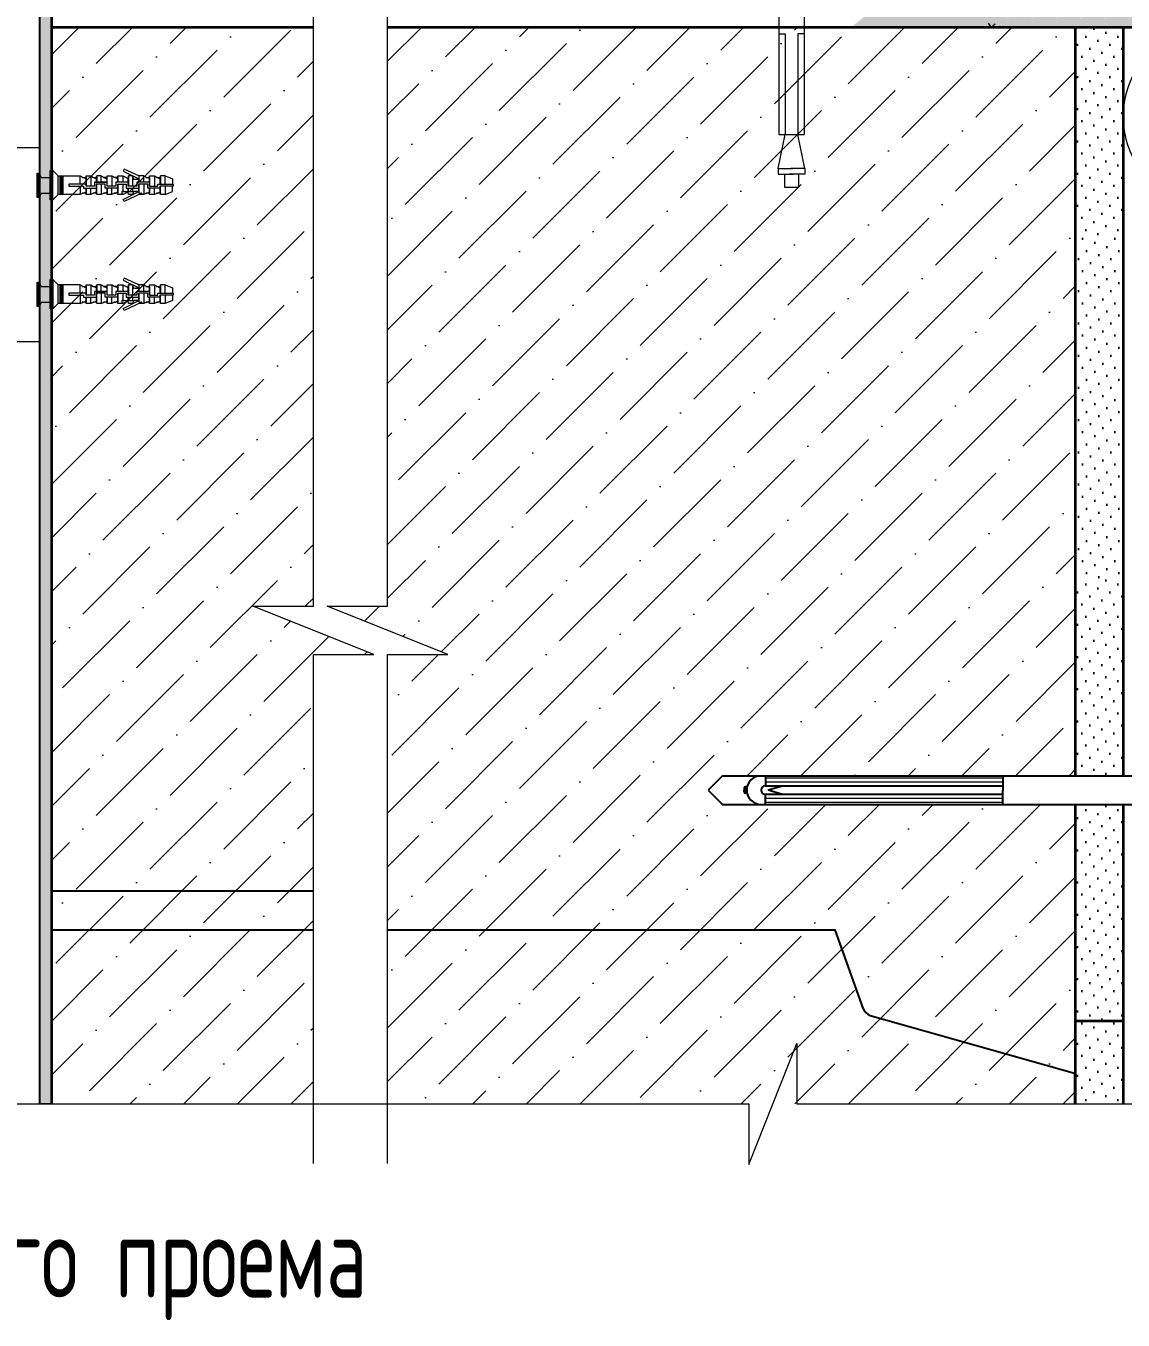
# Model space of a CAD drawing. Header units: millimetres. Extents: x -136099598 to 11807193, y 0 to 779331.
# Drawn here: x 801369 to 806675, y 365519 to 371777 of the extents above; entities that cross this region are included whole.
import ezdxf
from ezdxf import colors
from ezdxf.entities.mleader import LeaderData, LeaderLine
from ezdxf.math import Vec2, Vec3

# ---------------------------------------------------------------- set-up
doc = ezdxf.new("R2010")
doc.units = ezdxf.units.MM
doc.header["$MEASUREMENT"] = 0
doc.layers.get('0').update_dxf_attribs({"color": 250, "lineweight": 9})
for name, color, linetype, lineweight in [('+АР_Размеры', 252, 'Continuous', 9), ('_0', 250, 'Continuous', 9), ('_Штриховки', 250, 'Continuous', 13), ('_Штриховки_точка', 5, 'Continuous', 30), ('PDF _Геометрия', 7, 'Continuous', 0), ('TN-СТЯЖКА', 252, 'Continuous', 15), ('АР_Тонкие', 250, 'Continuous', 5), ('Рисунок', 6, 'Continuous', 35), ('Тонко_черные', 7, 'Continuous', 5)]:
    doc.layers.add(name, color=color, linetype=linetype, lineweight=lineweight)
for name, color, linetype in [('_Дюбель', 5, 'Continuous'), ('АР_Таблицы', 250, 'Continuous'), ('Тонкая', 7, 'Continuous')]:
    doc.layers.add(name, color=color, linetype=linetype)
doc.styles.add('ISOCPEUR', font='isocpeur.ttf', dxfattribs={"width": 0.7})
pattern_1 = [(45, (-4840.841, -2622.8927), (-1.0681277, 3.2043831), [0, -3.0211214])]

# ---------------------------------------------------------------- blocks, each defined once
blk = doc.blocks.new('УЗЕЛ общий')
h = blk.add_hatch()
h.set_pattern_fill('AR-CONC', scale=0.031718, angle=180, style=0)
h.set_pattern_definition([(130, (170824.555, 113391.44), (-5.77849866, -0.50555288), [0.60422428, -6.64646703]), (185, (170824.555, 113391.44), (1.11782525, 6.05989824), [0.48337942, -5.31717362]), (79.549, (170824.0735, 113391.398), (-4.6606943, 5.55431778), [0.51351134, -5.64862473]), (133.8158, (170824.555, 113393.0515), (-8.59803344, -1.33349056), [0.9063364, -9.96970054]), (83.3644, (170823.8386, 113392.94), (-7.52994233, 7.8477967), [0.770267, -8.4729371]), (188.816, (170824.555, 113393.0515), (-7.5299541, 7.8477828), [0.72506913, -7.97576043]), (159, (170823.7494, 113392.6486), (-4.80889191, -3.24363826), [0.60422428, -6.64646703]), (214, (170823.7494, 113392.6486), (-1.96022498, 5.84203886), [0.48337942, -5.31717362]), (108.5486, (170823.3487, 113392.3783), (-6.76910364, 2.59841361), [0.51351134, -5.64862473]), (142.5, (170824.555, 113391.4402), (-0.09796373, 2.681900633), [0, -5.25272303, 0, -5.39773686, 0, -5.33731443]), (172.5, (170824.555, 113391.4402), (-2.11937334, 3.17750841), [0, -3.07751564, 0, -5.131878176, 0, -2.034221726]), (212.5, (170826.3516, 113391.4402), (-4.300636697, -0.181703212), [0, -2.014080917, 0, -6.28393246, 0, -8.338294996]), (222.5, (170827.1573, 113391.4402), (-4.69833319, 0.806472604), [0, -2.61830519, 0, -4.17317566, 0, -5.921397896])])
h.paths.add_polyline_path([(403.58, -1228.59), (406.69, -1228.59), (406.69, -915.57), (403.58, -915.57)])
at = {"layer": '_Штриховки'}
h = blk.add_hatch(dxfattribs=at)
h.set_pattern_fill('ANSI36', color=256, scale=3.171781, style=0)
h.set_pattern_definition([(45, (-4873.297, -2656.38), (5.340639, 19.582341), [25.17601, -5.035202, 0, -5.035202])])
h.paths.add_polyline_path([(406.69, -943.04), (476.18, -943.04), (476.18, -1096.65), (460.14, -1096.65), (492.22, -1109.44), (476.18, -1109.44), (476.18, -1228.59), (406.69, -1228.59)])
h = blk.add_hatch(dxfattribs=at)
h.set_pattern_fill('ANSI36', color=256, scale=3.171781, style=0)
h.set_pattern_definition([(45, (-4853.628, -2656.38), (5.340639, 19.582341), [25.17601, -5.035202, 0, -5.035202])])
h.paths.add_polyline_path([(678.28, -943.04), (495.85, -943.04), (495.85, -1096.65), (479.81, -1096.65), (511.89, -1109.44), (495.85, -1109.44), (495.85, -1228.59), (678.28, -1228.59), (678.28, -1149.19), (584.71, -1149.19), (580.9, -1145.38), (584.71, -1141.57), (678.28, -1141.57)])
at = {"layer": '_Штриховки_точка'}
h = blk.add_hatch(dxfattribs=at)
h.set_pattern_fill('DOTS', color=0, scale=1.903069, angle=45, style=0)
h.set_pattern_definition(pattern_1)
edge = h.paths.add_edge_path()
edge.add_arc((-1478.56, -1023.45), 2293.06, 357.97731, 362.02269)
edge.add_arc((689.39, -3187.76), 2248.65, 86.84682, 91.70318)
edge.add_line((622.56, -940.1), (619.17, -942.79))
edge.add_arc((733.44, 14991.01), 15934.21, 269.5891, 270.257835)
edge.add_arc((5257.12, -1021.64), 4452.66, 178.98857, 181.01143)
edge.add_line((805.15, -1100.24), (805.15, -1115.26))
edge.add_line((805.15, -1115.26), (802.9, -1115.26))
edge.add_arc((596.66, -1142.28), 208.01, 5.7916, 7.4646, ccw=False)
edge.add_line((803.6, -1121.29), (804.11, -1121.29))
edge.add_arc((596.66, -1142.28), 208.51, 0.8504, 5.7774, ccw=False)
edge.add_line((805.15, -1139.19), (805.15, -1151.57))
edge.add_arc((596.66, -1148.47), 208.51, 354.2226, 359.1496, ccw=False)
edge.add_line((804.11, -1169.46), (803.6, -1169.46))
edge.add_arc((596.66, -1148.47), 208.01, 352.5354, 354.2084, ccw=False)
edge.add_line((802.9, -1175.5), (805.15, -1175.5))
edge.add_line((805.15, -1175.5), (805.15, -1180.82))
edge.add_arc((781.29, -1180.9), 23.86, -0.1852, 0.1852, ccw=False)
edge.add_line((805.15, -1180.98), (805.15, -1228.59))
edge.add_line((805.15, -1228.59), (813.08, -1228.59))
edge.add_line((813.08, -1228.59), (813.08, -1104.38))
edge = h.paths.add_edge_path()
edge.add_arc((-1387.56, -1024.61), 2210.22, 357.78159, 362.21841)
edge.add_arc((362.47, -11273.53), 10344.65, 87.459485, 88.559181)
edge.add_line((622.58, -932.15), (622.53, -939.9))
edge.add_arc((679.91, -3697.84), 2758.55, 87.23308, 91.19199, ccw=False)
edge.add_arc((4992.82, -1023.45), 4180.52, 178.89069, 181.10931)
edge.add_line((813.08, -1104.38), (813.08, -1228.59))
edge.add_line((813.08, -1228.59), (821.01, -1228.59))
edge.add_line((821.01, -1228.59), (821.01, -1110.16))
h = blk.add_hatch(dxfattribs=at)
h.set_pattern_fill('DOTS', color=0, scale=1.903069, angle=45, style=0)
h.set_pattern_definition(pattern_1)
h.paths.add_polyline_path([(678.28, -998.29), (690.96, -998.29), (690.96, -943.04), (678.28, -943.04)])
h = blk.add_hatch(dxfattribs=at)
h.set_pattern_fill('DOTS', color=0, scale=1.903069, angle=45, style=0)
h.set_pattern_definition([(45, (-356.5983, 2325.5227), (-1.0681277, 3.204383), [0, -3.0211214])])
h.paths.add_polyline_path([(690.96, -1089.6), (690.96, -998.29), (678.28, -998.29), (678.28, -1089.6)])
h = blk.add_hatch(dxfattribs=at)
h.set_pattern_fill('DOTS', color=0, scale=1.903069, angle=45, style=0)
h.set_pattern_definition(pattern_1)
h.paths.add_polyline_path([(678.28, -1141.57), (690.96, -1141.57), (690.96, -1089.6), (678.28, -1089.6)])
h.paths.add_polyline_path([(690.96, -1149.19), (678.28, -1149.19), (678.28, -1228.59), (690.96, -1228.59)])
at = {"layer": '+АР_Размеры', "ltscale": 100}
blk.add_line((406.69, -915.57), (406.69, -1110.57), dxfattribs=at)
for points in [[(476.18, -1244.43), (476.18, -1109.44), (492.22, -1109.44), (460.14, -1096.65), (476.18, -1096.65), (476.18, -887.55)], [(495.85, -1244.43), (495.85, -1109.44), (511.89, -1109.44), (479.81, -1096.65), (495.85, -1096.65), (495.85, -887.55)], [(226.04, -1228.59), (591.65, -1228.59), (591.65, -1244.63), (604.43, -1212.55), (604.43, -1228.59), (841.9, -1228.59)]]:
    blk.add_lwpolyline(points, dxfattribs=at)
at = {"ltscale": 100}
for p, q in [((599.65, -878.42), (599.65, -971.5)), ((606.38, -878.42), (606.38, -971.5)), ((655.13, -941.98), (655.98, -943.18)), ((655.98, -943.18), (657.05, -942.19)), ((599.65, -944.82), (601.34, -944.82)), ((601.34, -944.82), (601.34, -971.5)), ((606.38, -944.82), (604.7, -944.82)), ((604.7, -944.82), (604.7, -971.5)), ((599.45, -980.51), (601.34, -971.5)), ((599.65, -971.5), (606.38, -971.5)), ((606.58, -980.51), (604.7, -971.5)), ((599.45, -980.51), (599.45, -982.03)), ((599.45, -980.51), (603.25, -980.51)), ((606.58, -980.51), (602.79, -980.51)), ((606.58, -980.51), (606.58, -982.03)), ((599.45, -982.03), (603.55, -982.03)), ((601.16, -982.03), (601.16, -985.51)), ((606.58, -982.03), (602.49, -982.03)), ((604.88, -982.03), (604.88, -985.51)), ((601.16, -985.51), (604.96, -985.51))]:
    blk.add_line(p, q, dxfattribs=at)
at = {"const_width": 0.476}
blk.add_lwpolyline([(403.58, -1228.59), (403.58, -915.57)], dxfattribs=at)
at = {"layer": '_Дюбель'}
for p, q in [((584.71, -1141.57), (580.9, -1145.38)), ((584.71, -1141.57), (773.16, -1141.57)), ((596.14, -1141.57), (596.14, -1144.29)), ((659.02, -1141.57), (659.02, -1145.38)), ((580.9, -1145.38), (584.71, -1149.19)), ((590.44, -1144.9), (590.44, -1145.38)), ((590.44, -1145.85), (590.44, -1145.38)), ((591.19, -1144.55), (590.79, -1144.55)), ((590.79, -1144.55), (590.79, -1145.38)), ((590.79, -1146.21), (590.79, -1145.38)), ((591.19, -1146.21), (590.79, -1146.21)), ((591.12, -1145.38), (591.12, -1145.38)), ((591.12, -1145.38), (591.12, -1145.38)), ((594.93, -1145.35), (594.93, -1145.38)), ((594.93, -1145.4), (594.93, -1145.38)), ((596, -1144.29), (659.02, -1144.29)), ((596.83, -1145.35), (600.66, -1144.29)), ((596.83, -1145.35), (600.66, -1146.42)), ((659.02, -1149.19), (659.02, -1145.38)), ((584.71, -1149.19), (773.16, -1149.19)), ((596, -1146.47), (659.02, -1146.47)), ((596.14, -1149.19), (596.14, -1146.47))]:
    blk.add_line(p, q, dxfattribs=at)
for centre, radius, start, end in [((594.93, -1145.38), 3.81, 90, 180), ((590.79, -1144.9), 0.355, 90, 180), ((590.79, -1145.85), 0.355, 180, 270), ((594.93, -1145.38), 3.81, 180, 270), ((596, -1145.35), 1.07, 90, 180), ((596, -1145.4), 1.07, 180, 270)]:
    blk.add_arc(centre, radius, start, end, dxfattribs=at)
at = {"layer": '_Штриховки'}
for centre, radius, start, end in [((596.64, -939.82), 3.27, 259.7982, 259.8364), ((603.31, -939.82), 3.27, 259.7982, 259.8364), ((648.08, -939.82), 3.27, 259.7982, 259.8364), ((651.55, -939.9), 3.27, 261.2963, 261.3345), ((674.62, -939.82), 3.27, 259.7982, 259.8364), ((681.2, -939.82), 3.27, 259.7982, 259.8364), ((714.78, -966.78), 23.84, 95.2314, 293.421)]:
    blk.add_arc(centre, radius, start, end, dxfattribs=at)
at = {"layer": 'PDF _Геометрия', "lineweight": 18}
for points in [[(403.58, -1026.47), (386.24, -1026.47), (386.24, -975), (403.58, -975)], [(402.92, -988.23), (402.92, -981.74), (403.18, -981.74), (403.18, -988.23)], [(402.92, -1017.13), (402.92, -1010.65), (403.18, -1010.65), (403.18, -1017.13)]]:
    blk.add_lwpolyline(points, close=True, dxfattribs=at)
for points in [[(408.49, -987.45), (407.07, -988.88), (406.42, -988.88), (406.42, -981.1), (407.07, -981.1), (408.49, -982.52), (414.33, -982.52), (415.11, -982.91)], [(407.07, -988.88), (407.07, -981.1)], [(431.2, -984.21), (431.2, -982.53), (429.9, -982.53), (426.01, -980.71), (425.75, -981.23), (429.9, -983.3)], [(403.95, -982.91), (406.42, -982.91)], [(415.11, -987.07), (414.33, -987.45), (408.49, -987.45), (408.49, -982.53)], [(409.02, -987.45), (409.02, -982.53)], [(409.27, -987.45), (409.27, -982.53)], [(409.53, -982.53), (409.53, -987.46)], [(409.79, -987.45), (409.79, -982.53)], [(415.89, -984.73), (411.35, -984.73), (411.35, -985.25), (415.24, -985.25), (415.24, -985.77), (418.62, -985.77)], [(414.33, -984.73), (414.33, -982.53)], [(414.85, -982.91), (415.89, -982.91), (415.89, -983.3), (415.89, -985.25)], [(415.89, -982.91), (415.89, -982.53), (417.19, -982.53), (417.19, -985.25)], [(418.1, -984.21), (421.47, -984.21), (418.1, -984.21), (418.1, -985.25), (415.89, -985.25), (415.89, -984.73), (415.89, -982.53)], [(417.19, -982.53), (417.84, -982.91)], [(418.66, -983.31), (417.71, -982.91), (418.62, -982.91), (418.74, -982.53)], [(424.33, -985.77), (420.95, -985.77), (420.95, -984.73), (418.62, -984.73), (418.62, -986.67), (418.62, -987.07), (417.71, -987.07)], [(418.62, -982.91), (418.62, -983.3), (418.62, -984.21)], [(419.91, -984.21), (419.91, -982.53), (418.74, -982.53), (418.74, -984.21)], [(418.74, -987.45), (418.74, -985.9), (418.74, -984.73)], [(419.91, -982.53), (420.69, -982.91)], [(419.91, -984.73), (419.91, -987.46)], [(421.47, -985.25), (421.47, -983.3), (421.47, -982.91), (420.56, -982.91), (421.51, -983.31)], [(427.05, -984.21), (423.8, -984.21), (423.8, -985.25), (421.47, -985.25), (421.47, -982.53), (422.77, -982.53), (422.77, -985.25)], [(421.47, -982.91), (421.47, -982.53)], [(422.77, -982.53), (423.54, -982.91)], [(424.33, -982.91), (424.33, -983.3), (424.33, -984.21), (424.33, -982.53), (424.33, -982.91), (423.29, -982.91)], [(425.62, -986.67), (425.36, -986.67), (425.36, -987.46), (424.33, -987.46), (424.33, -984.73), (424.33, -986.67), (424.33, -987.07), (423.29, -987.07)], [(424.33, -982.53), (425.36, -982.53), (425.62, -982.53), (427.05, -983.17)], [(424.33, -984.73), (426.53, -984.73), (426.53, -985.77), (429.9, -985.77)], [(425.62, -982.53), (425.62, -984.21)], [(425.62, -984.73), (425.62, -986.67), (427.05, -986.67), (427.18, -986.67), (427.18, -985.77)], [(435.48, -985.77), (432.24, -985.77), (432.24, -984.73), (429.9, -984.73), (429.9, -986.54), (429.9, -987.07), (430.68, -987.07), (426.01, -989.27), (425.75, -988.75), (429.9, -986.67)], [(432.76, -984.21), (429.38, -984.21), (429.38, -985.25), (427.05, -985.25), (427.05, -983.17), (427.18, -982.53)], [(428.34, -985.25), (428.34, -982.91), (428.22, -982.53), (427.18, -982.53), (427.18, -985.25)], [(427.18, -986.67), (428.34, -986.67), (428.61, -986.67), (428.74, -986.54), (429.9, -986.54), (429.9, -984.73)], [(429.9, -982.53), (429.9, -983.43), (429.9, -984.21), (429.9, -983.43), (428.74, -983.43), (428.34, -982.91)], [(431.2, -982.53), (431.98, -982.91)], [(431.2, -984.73), (431.2, -987.46)], [(431.72, -982.91), (432.76, -982.91), (432.76, -983.3), (432.76, -985.25), (432.76, -982.53), (434.06, -982.53), (434.06, -985.25)], [(432.76, -982.91), (432.76, -982.53)], [(432.76, -985.25), (434.96, -985.25), (434.96, -984.73), (438.99, -984.73), (438.99, -985.25), (435.48, -985.25), (435.48, -986.67), (435.61, -987.07), (434.57, -987.07)], [(434.06, -982.53), (434.83, -982.91)], [(435.61, -982.91), (435.48, -983.3), (435.48, -984.73)], [(436.91, -984.73), (436.91, -982.53), (435.61, -982.53), (435.61, -984.73)], [(436.91, -982.53), (438.86, -983.3), (438.86, -984.73)], [(403.95, -987.07), (406.42, -987.07)], [(414.33, -985.25), (414.33, -987.46)], [(415.89, -987.45), (415.89, -985.9), (415.89, -986.67), (415.89, -987.07), (414.85, -987.07)], [(417.19, -987.45), (415.89, -987.45), (415.89, -987.07)], [(417.84, -987.07), (417.19, -987.45), (417.19, -985.77)], [(420.69, -987.07), (419.91, -987.45), (418.74, -987.45), (418.62, -987.07)], [(422.77, -987.45), (421.47, -987.45), (421.47, -985.77), (421.47, -986.67), (421.47, -987.07), (420.56, -987.07)], [(421.47, -987.45), (421.47, -987.07)], [(423.54, -987.07), (422.77, -987.45), (422.77, -985.77)], [(424.33, -987.46), (424.33, -987.07)], [(428.61, -986.67), (428.21, -987.45), (427.18, -987.45), (427.05, -986.81), (425.62, -987.45), (425.36, -987.45)], [(427.05, -986.67), (427.05, -985.77)], [(428.34, -986.67), (428.34, -985.77)], [(431.98, -987.07), (431.2, -987.45), (429.9, -987.45)], [(434.06, -987.45), (432.76, -987.45), (432.76, -985.77), (432.76, -986.67), (432.76, -987.07), (431.72, -987.07)], [(432.76, -987.45), (432.76, -987.07)], [(434.83, -987.07), (434.06, -987.45), (434.06, -985.77)], [(435.61, -987.45), (435.61, -985.25)], [(436.91, -987.46), (435.61, -987.46), (435.61, -987.07)], [(436.91, -985.25), (436.91, -987.46), (438.86, -986.67), (438.86, -985.25)], [(403.95, -1011.82), (406.42, -1011.82)], [(408.49, -1016.36), (407.07, -1017.79), (406.42, -1017.79), (406.42, -1010), (407.07, -1010)], [(414.33, -1013.63), (414.33, -1011.43), (408.49, -1011.43), (407.07, -1010), (407.07, -1017.79)], [(414.33, -1016.36), (408.49, -1016.36), (408.49, -1011.43)], [(409.02, -1016.36), (409.02, -1011.43)], [(409.27, -1016.36), (409.27, -1011.43)], [(409.53, -1011.43), (409.53, -1016.36)], [(409.79, -1016.36), (409.79, -1011.43)], [(414.33, -1011.43), (415.11, -1011.82)], [(414.85, -1011.82), (415.89, -1011.82), (415.89, -1012.21), (415.89, -1014.15)], [(415.89, -1011.82), (415.89, -1011.43), (417.19, -1011.43), (417.19, -1014.15)], [(418.1, -1013.12), (421.47, -1013.12), (418.1, -1013.12), (418.1, -1014.15), (415.89, -1014.15), (415.89, -1013.63), (415.89, -1011.43)], [(417.19, -1011.43), (417.84, -1011.82)], [(418.66, -1012.21), (417.71, -1011.82), (418.62, -1011.82), (418.74, -1011.43)], [(418.62, -1011.82), (418.62, -1012.2), (418.62, -1013.12)], [(419.91, -1013.12), (419.91, -1011.43), (418.74, -1011.43), (418.74, -1013.12)], [(419.91, -1011.43), (420.69, -1011.82)], [(421.47, -1014.15), (421.47, -1012.2), (421.47, -1011.82), (420.56, -1011.82), (421.51, -1012.21)], [(427.05, -1013.12), (423.8, -1013.12), (423.8, -1014.15), (421.47, -1014.15), (421.47, -1011.43), (422.77, -1011.43), (422.77, -1014.15)], [(421.47, -1011.82), (421.47, -1011.43)], [(422.77, -1011.43), (423.54, -1011.82)], [(424.33, -1011.82), (424.33, -1012.2), (424.33, -1013.12), (424.33, -1011.43), (424.33, -1011.82), (423.29, -1011.82)], [(424.33, -1011.43), (425.36, -1011.43), (425.62, -1011.43), (427.05, -1012.08)], [(425.62, -1011.43), (425.62, -1013.12)], [(431.2, -1013.12), (431.2, -1011.43), (429.9, -1011.43), (426.01, -1009.61), (425.75, -1010.13), (429.9, -1012.2)], [(432.76, -1013.12), (429.38, -1013.12), (429.38, -1014.15), (427.05, -1014.15), (427.05, -1012.08), (427.18, -1011.43)], [(428.34, -1014.15), (428.34, -1011.82), (428.22, -1011.43), (427.18, -1011.43), (427.18, -1014.15)], [(429.9, -1011.43), (429.9, -1012.33), (429.9, -1013.12), (429.9, -1012.33), (428.74, -1012.33), (428.34, -1011.82)], [(431.2, -1011.43), (431.98, -1011.82)], [(431.72, -1011.82), (432.76, -1011.82), (432.76, -1012.21), (432.76, -1014.15), (434.96, -1014.15), (434.96, -1013.63), (438.99, -1013.63), (438.99, -1014.15), (435.48, -1014.15), (435.48, -1015.58), (435.61, -1015.97), (434.57, -1015.97)], [(432.76, -1014.15), (432.76, -1011.43), (434.06, -1011.43), (434.06, -1014.15)], [(432.76, -1011.82), (432.76, -1011.43)], [(434.06, -1011.43), (434.83, -1011.82)], [(435.61, -1011.82), (435.48, -1012.2), (435.48, -1013.63)], [(436.91, -1013.63), (436.91, -1011.43), (435.61, -1011.43), (435.61, -1013.63)], [(436.91, -1011.43), (438.86, -1012.2), (438.86, -1013.63)], [(415.89, -1013.63), (411.35, -1013.63), (411.35, -1014.15), (415.24, -1014.15), (415.24, -1014.67), (418.62, -1014.67)], [(414.33, -1014.15), (414.33, -1016.36), (415.11, -1015.97)], [(415.89, -1016.36), (415.89, -1014.8), (415.89, -1015.58), (415.89, -1015.97), (414.85, -1015.97)], [(417.84, -1015.97), (417.19, -1016.36), (417.19, -1014.67)], [(424.33, -1014.67), (420.95, -1014.67), (420.95, -1013.63), (418.62, -1013.63), (418.62, -1015.58), (418.62, -1015.97), (417.71, -1015.97)], [(418.74, -1016.36), (418.74, -1014.8), (418.74, -1013.63)], [(419.91, -1013.63), (419.91, -1016.36), (420.69, -1015.97)], [(422.77, -1016.36), (421.47, -1016.36), (421.47, -1014.67), (421.47, -1015.58), (421.47, -1015.97), (420.56, -1015.97)], [(423.54, -1015.97), (422.77, -1016.36), (422.77, -1014.67)], [(425.62, -1015.58), (425.36, -1015.58), (425.36, -1016.36), (424.33, -1016.36), (424.33, -1013.63), (424.33, -1015.58), (424.33, -1015.97), (423.29, -1015.97)], [(424.33, -1013.63), (426.53, -1013.63), (426.53, -1014.67), (429.9, -1014.67)], [(428.61, -1015.58), (428.21, -1016.36), (427.18, -1016.36), (427.05, -1015.71), (425.62, -1016.36), (425.36, -1016.36)], [(425.62, -1013.63), (425.62, -1015.58), (427.05, -1015.58), (427.18, -1015.58), (427.18, -1014.67)], [(435.48, -1014.67), (432.24, -1014.67), (432.24, -1013.63), (429.9, -1013.63), (429.9, -1015.45), (429.9, -1015.97), (430.68, -1015.97), (426.01, -1018.17), (425.75, -1017.66), (429.9, -1015.58)], [(427.05, -1015.58), (427.05, -1014.67)], [(427.18, -1015.58), (428.34, -1015.58), (428.61, -1015.58), (428.74, -1015.45), (429.9, -1015.45), (429.9, -1013.63)], [(428.34, -1015.58), (428.34, -1014.67)], [(431.2, -1013.63), (431.2, -1016.36)], [(434.06, -1016.36), (432.76, -1016.36), (432.76, -1014.67), (432.76, -1015.58), (432.76, -1015.97), (431.72, -1015.97)], [(434.83, -1015.97), (434.06, -1016.36), (434.06, -1014.67)], [(436.91, -1014.15), (436.91, -1016.36), (435.61, -1016.36), (435.61, -1014.15)], [(438.86, -1014.15), (438.86, -1015.58), (436.91, -1016.36)], [(403.95, -1015.97), (406.42, -1015.97)], [(417.19, -1016.36), (415.89, -1016.36), (415.89, -1015.97)], [(419.91, -1016.36), (418.74, -1016.36), (418.62, -1015.97)], [(421.47, -1016.36), (421.47, -1015.97)], [(424.33, -1016.36), (424.33, -1015.97)], [(431.98, -1015.97), (431.2, -1016.36), (429.9, -1016.36)], [(432.76, -1016.36), (432.76, -1015.97)], [(435.61, -1016.36), (435.61, -1015.97)]]:
    blk.add_lwpolyline(points, dxfattribs=at)
for points in [[(435.58, -983.32, 0.000923), (434.57, -982.91), (435.61, -982.91), (435.61, -982.53)], [(435.58, -1012.22, 0.003144), (434.57, -1011.82), (435.61, -1011.82), (435.61, -1011.43)]]:
    blk.add_lwpolyline(points, format="xyb", dxfattribs=at)
for centre, radius, start, end in [((407.16, -979.85), 4.37, 206.6719, 224.9148), ((308.56, -1245.3), 283.14, 67.7153, 67.9246), ((317.74, -1243.5), 281.19, 67.715, 67.9258), ((326.37, -1243.13), 280.79, 67.7149, 67.9261), ((407.19, -990.29), 4.42, 135.1088, 153.1416), ((15124.66, -37369), 39242.99, 112.012634, 112.014116), ((521.08, -1242.31), 275.29, 111.8371, 112.0491), ((525.6, -1246.44), 279.74, 111.8387, 112.0473), ((-103159.64, 256114.02), 277183.09, 291.943935, 291.9441455), ((410.39, -932.59), 58.69, 291.4594, 292.4786), ((413.23, -933.07), 58.2, 291.526, 292.5507), ((407.2, -1008.72), 4.43, 206.7931, 224.7938), ((312.89, -1265.79), 273.72, 67.8844, 68.1007), ((322, -1264.11), 271.91, 67.8841, 68.1019), ((401.56, -1088.27), 82.24, 67.6329, 68.3529), ((373.57, -913.08), 111, 291.9214, 292.4462), ((347.63, -842.17), 187.49, 291.9572, 292.2689), ((351.25, -844.04), 185.47, 291.9554, 292.2705), ((382.04, -912.8), 111.25, 291.8514, 292.3766), ((-108395.48, 268727.39), 290869.3, 291.971487, 291.9716926), ((-6776.82, 16797.51), 19217.95, 292.039343, 292.042447), ((407.25, -1019.23), 4.49, 135.3274, 153.0859)]:
    blk.add_arc(centre, radius, start, end, dxfattribs=at)
at = {"layer": 'TN-СТЯЖКА'}
blk.add_lwpolyline([(406.69, -1228.59), (403.58, -1228.59), (403.58, -915.57), (406.69, -915.57)], close=True, dxfattribs=at)
at = {"layer": 'Рисунок'}
for p, q in [((406.69, -915.57), (406.69, -1228.59)), ((406.69, -943.04), (476.18, -943.04)), ((495.85, -943.04), (805.15, -943.04)), ((678.28, -943.04), (678.28, -1141.57)), ((690.96, -943.04), (690.96, -1141.57)), ((678.28, -1149.19), (678.28, -1228.59)), ((690.96, -1149.19), (690.96, -1228.59)), ((678.28, -1206.56), (690.96, -1206.56)), ((678.28, -1206.56), (690.96, -1206.56))]:
    blk.add_line(p, q, dxfattribs=at)
at = {"layer": 'Тонкая', "ltscale": 100}
for points in [[(476.18, -942.94), (406.69, -943.04), (406.69, -1172.08), (476.18, -1172.08)], [(406.69, -1228.59), (406.69, -1182.41), (476.18, -1182.41)]]:
    blk.add_lwpolyline(points, dxfattribs=at)
blk.add_lwpolyline([(495.85, -1182.41), (614.54, -1182.41), (621.97, -1203.22, 0.2218), (623.85, -1205.12), (678.07, -1220.47), (678.07, -1228.59)], format="xyb", dxfattribs=at)
at = {"layer": 'Тонко_черные'}
for p, q in [((596.14, -1142.14), (659.02, -1142.14)), ((596.14, -1143.2), (659.02, -1143.2)), ((596.14, -1147.56), (659.02, -1147.56)), ((596.14, -1148.62), (659.02, -1148.62))]:
    blk.add_line(p, q, dxfattribs=at)
at = {"layer": 'АР_Тонкие'}
ml = blk.add_multileader_mtext('Standard', dxfattribs=at)
ml.set_content('\\pxsm1,ql;Экран радиатора \\Pберезовая фанера', color=256, style='ISOCPEUR')
ml.set_leader_properties()
ml.build(insert=Vec2(0, 0))
ml.multileader.update_dxf_attribs({"text_left_attachment_type": 6, "text_right_attachment_type": 6, "dogleg_length": 100, "arrow_head_size": 13.71})
ctx = ml.context
ctx.base_point, ctx.char_height, ctx.arrow_head_size, ctx.landing_gap_size, ctx.plane_origin, ctx.plane_x_axis = Vec3(197.45, -1069.36), 13.7109, 13.71, 1.37, Vec3(-1144.52, -1846.17), Vec3(-1, 0)
ctx.left_attachment, ctx.right_attachment = 6, 6
notes = []
notes.append((ctx, [(1, (1, 1, 0), (202.94, -1069.36), (-1, 0), 5.48, [(0, [(232.45, -1108.72)], 0, [])])]))
ctx.mtext.insert, ctx.mtext.width, ctx.mtext.defined_height, ctx.mtext.flow_direction = Vec3(87.15, -1051.54), 256.1272, 18.43, 5
for ctx, leaders in notes:
    for number, flags, end, landing, length, lines in leaders:
        leader = LeaderData()
        leader.index, (leader.has_last_leader_line, leader.has_dogleg_vector, leader.attachment_direction) = number, flags
        leader.last_leader_point, leader.dogleg_vector, leader.dogleg_length = Vec3(end), Vec3(landing), length
        for number, points, colour, breaks in lines:
            line = LeaderLine()
            line.index, line.vertices, line.color, line.breaks = number, Vec3.list(points), colors.encode_raw_color(colour), breaks
            leader.lines.append(line)
        ctx.leaders.append(leader)

msp = doc.modelspace()

# ---------------------------------------------------------------- block references
at = {"layer": '_0', "xscale": 18.233658215449, "yscale": 18.233658215449, "zscale": 18.233658215449}
msp.add_blockref('УЗЕЛ общий', (794076.627, 388966.184), dxfattribs=at)

# ---------------------------------------------------------------- texts
at = {"layer": 'АР_Таблицы', "lineweight": 9, "insert": (799063.885, 365773.165), "char_height": 400, "width": 9573.43855, "attachment_point": 5, "style": 'ISOCPEUR'}
msp.add_mtext('Узел бокового примыкания дверного проема ', dxfattribs=at)

doc.saveas('drawing.dxf')
